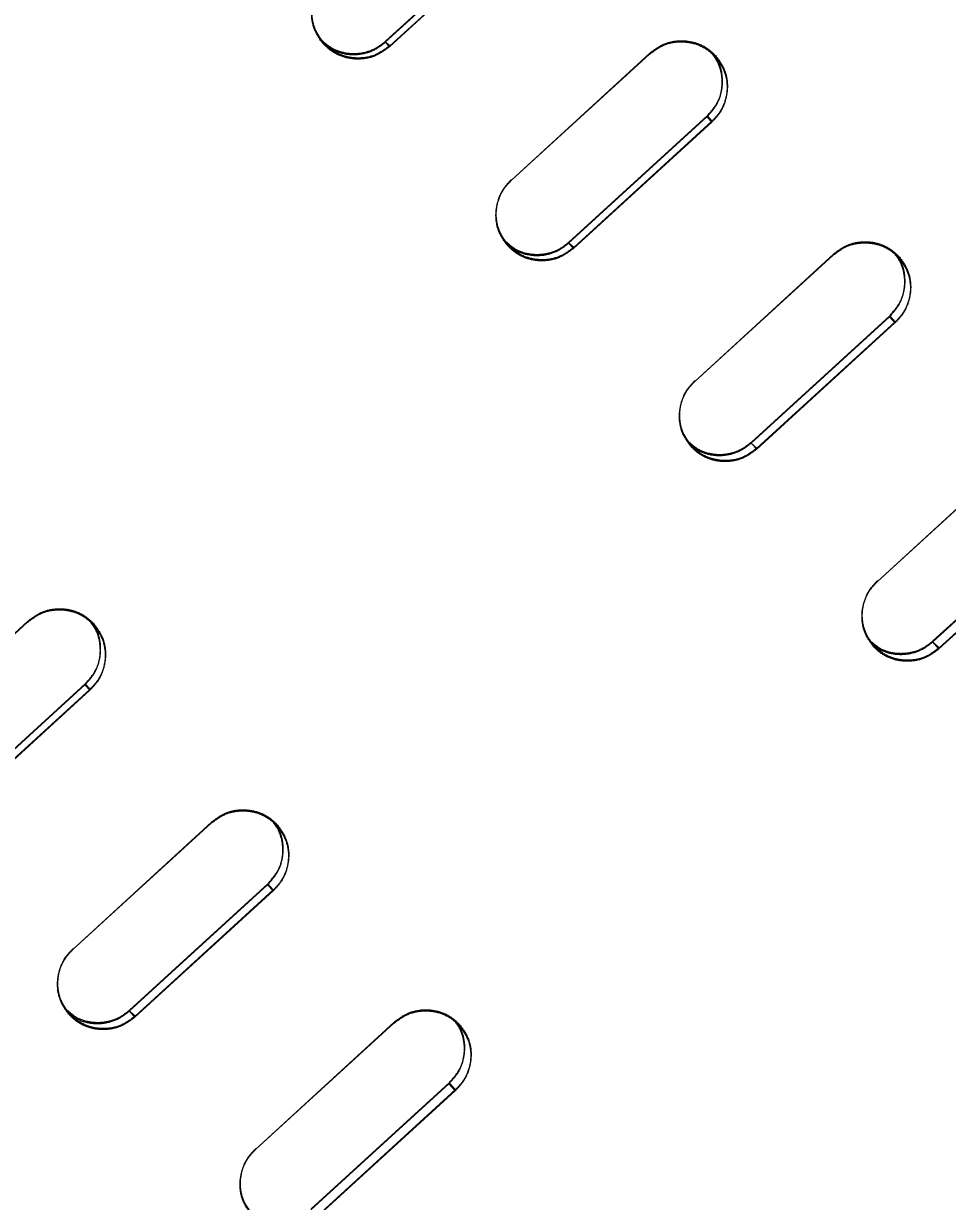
# Model space of a CAD drawing. Header units: millimetres. Extents: x -71377 to 516042, y -145869 to 441446.
# Drawn here: x 208526.8 to 208625.5, y 209143.2 to 209269.1 of the extents above; entities that cross this region are included whole.
import ezdxf

# ---------------------------------------------------------------- set-up
doc = ezdxf.new("R2010")
doc.units = ezdxf.units.MM
doc.header["$LTSCALE"] = 1000
doc.linetypes.add('IMPORT-DASHEDX2 _4_', pattern=[152.4, 101.6, -50.8])
for name, color, linetype, lineweight in [('05', 5, 'IMPORT-DASHEDX2 _4_', 5), ('A-text-1', 3, 'Continuous', 5), ('조경라인_dwg', 8, 'Continuous', 5)]:
    doc.layers.add(name, color=color, linetype=linetype, lineweight=lineweight)
doc.styles.add('나눔고딕_3', font='NanumGothic.ttf', dxfattribs={"height": 1400})

# ---------------------------------------------------------------- blocks, each defined once
blk = doc.blocks.new('조경라인_dwg-6847807-지반층 배치도')
at = {"layer": '05', "flags": 128}
for points in [[(208565.47, 209267.19), (208580.24, 209280.68), (208580.68, 209280.2), (208565.91, 209266.71), (208565.44, 209267.08), (208580.21, 209280.57), (208580.65, 209280.08), (208565.88, 209266.6), (208565.44, 209267.08)], [(208593.71, 209265.93), (208578.91, 209252.33), (208593.68, 209265.81)], [(208585.06, 209245.73), (208599.83, 209259.22), (208600.35, 209258.65), (208585.58, 209245.16), (208585.03, 209245.62), (208599.8, 209259.11), (208600.32, 209258.54), (208585.55, 209245.05), (208585.03, 209245.62)], [(208613.32, 209244.44), (208598.52, 209230.85), (208613.29, 209244.33)], [(208604.57, 209224.37), (208619.34, 209237.86), (208619.93, 209237.2), (208605.16, 209223.72), (208604.54, 209224.26), (208619.31, 209237.74), (208619.9, 209237.09), (208605.13, 209223.61), (208604.54, 209224.26)], [(208632.84, 209223.07), (208618.04, 209209.47), (208632.8, 209222.96)], [(208623.97, 209203.12), (208638.74, 209216.61), (208639.41, 209215.87), (208624.64, 209202.39), (208623.94, 209203.01), (208638.7, 209216.5), (208639.38, 209215.76), (208624.61, 209202.27), (208623.94, 209203.01)], [(208527.24, 209205.24), (208512.44, 209191.64), (208527.21, 209205.13)], [(208546.86, 209183.76), (208532.06, 209170.16), (208546.83, 209183.65)], [(208538.1, 209163.69), (208552.87, 209177.17), (208553.47, 209176.52), (208538.7, 209163.03), (208538.07, 209163.57), (208552.84, 209177.06), (208553.44, 209176.41), (208538.67, 209162.92), (208538.07, 209163.57)], [(208566.37, 209162.39), (208551.57, 209148.79), (208566.34, 209162.27)], [(208557.5, 209142.44), (208572.27, 209155.92), (208572.95, 209155.19), (208558.18, 209141.7), (208557.47, 209142.33), (208572.24, 209155.81), (208572.92, 209155.07), (208558.15, 209141.59), (208557.47, 209142.33)]]:
    blk.add_lwpolyline(points, dxfattribs=at)
blk.add_lwpolyline([(208519.12, 209184.48), (208518.57, 209184.93), (208519.09, 209184.37), (208533.86, 209197.85), (208533.34, 209198.42), (208518.6, 209185.05), (208533.37, 209198.53), (208533.89, 209197.96)], close=True, dxfattribs=at)
at = {"layer": '05'}
for points, knots in [([(208558.85, 209266.88), (208558.52, 209267.33), (208557.85, 209268.22), (208557.48, 209269.9), (208557.67, 209271.58), (208558.3, 209272.97), (208558.95, 209273.64), (208559.21, 209273.9)], [0, 0, 0, 0, 0.214692, 0.429384, 0.644077, 0.858772, 1, 1, 1, 1]), ([(208558.88, 209266.99), (208558.55, 209267.44), (208557.88, 209268.33), (208557.52, 209270.01), (208557.7, 209271.69), (208558.34, 209273.08), (208558.98, 209273.75), (208559.24, 209274.02)], [0, 0, 0, 0, 0.214692, 0.429384, 0.644077, 0.858772, 1, 1, 1, 1]), ([(208558.41, 209267.36), (208558.83, 209266.99), (208559.66, 209266.24), (208561.29, 209265.73), (208562.98, 209265.76), (208564.42, 209266.27), (208565.15, 209266.85), (208565.44, 209267.08)], [0, 0, 0, 0, 0.214692, 0.429384, 0.644077, 0.858772, 1, 1, 1, 1]), ([(208558.44, 209267.47), (208558.86, 209267.1), (208559.69, 209266.35), (208561.32, 209265.84), (208563.02, 209265.87), (208564.45, 209266.38), (208565.18, 209266.96), (208565.47, 209267.19)], [0, 0, 0, 0, 0.214692, 0.429384, 0.644077, 0.858772, 1, 1, 1, 1]), ([(208593.71, 209265.93), (208594.16, 209266.26), (208595.06, 209266.94), (208596.74, 209267.32), (208598.42, 209267.16), (208599.8, 209266.54), (208600.46, 209265.91), (208600.72, 209265.66)], [0, 0, 0, 0, 0.214695, 0.429386, 0.64408, 0.858773, 1, 1, 1, 1]), ([(208565.88, 209266.6), (208565.42, 209266.26), (208564.52, 209265.58), (208562.84, 209265.2), (208561.16, 209265.37), (208559.78, 209265.99), (208559.11, 209266.63), (208558.85, 209266.88)], [0, 0, 0, 0, 0.214692, 0.429386, 0.644078, 0.858774, 1, 1, 1, 1]), ([(208565.91, 209266.71), (208565.46, 209266.37), (208564.55, 209265.69), (208562.87, 209265.31), (208561.19, 209265.48), (208559.81, 209266.1), (208559.15, 209266.74), (208558.88, 209266.99)], [0, 0, 0, 0, 0.214692, 0.429386, 0.644078, 0.858774, 1, 1, 1, 1]), ([(208593.68, 209265.81), (208594.13, 209266.15), (208595.03, 209266.83), (208596.71, 209267.21), (208598.39, 209267.05), (208599.77, 209266.43), (208600.43, 209265.8), (208600.69, 209265.55)], [0, 0, 0, 0, 0.214695, 0.429386, 0.64408, 0.858773, 1, 1, 1, 1]), ([(208599.8, 209259.11), (208600.18, 209259.52), (208600.94, 209260.36), (208601.47, 209262), (208601.46, 209263.68), (208601.03, 209264.99), (208600.54, 209265.62), (208600.4, 209265.8)], [0, 0, 0, 0, 0.226045, 0.452086, 0.678131, 0.904174, 1, 1, 1, 1]), ([(208599.83, 209259.22), (208600.21, 209259.64), (208600.97, 209260.47), (208601.5, 209262.11), (208601.49, 209263.79), (208601.06, 209265.11), (208600.58, 209265.73), (208600.43, 209265.91)], [0, 0, 0, 0, 0.226045, 0.452086, 0.678131, 0.904174, 1, 1, 1, 1]), ([(208600.69, 209265.55), (208601.02, 209265.1), (208601.69, 209264.21), (208602.05, 209262.54), (208601.86, 209260.86), (208601.22, 209259.47), (208600.58, 209258.8), (208600.32, 209258.54)], [0, 0, 0, 0, 0.214692, 0.429385, 0.644077, 0.858772, 1, 1, 1, 1]), ([(208600.72, 209265.66), (208601.06, 209265.21), (208601.72, 209264.32), (208602.08, 209262.65), (208601.89, 209260.97), (208601.25, 209259.59), (208600.61, 209258.92), (208600.35, 209258.65)], [0, 0, 0, 0, 0.214692, 0.429385, 0.644077, 0.858772, 1, 1, 1, 1]), ([(208578.54, 209245.32), (208578.2, 209245.76), (208577.54, 209246.66), (208577.18, 209248.33), (208577.37, 209250.01), (208578.01, 209251.39), (208578.65, 209252.06), (208578.91, 209252.33)], [0, 0, 0, 0, 0.214692, 0.429384, 0.644077, 0.858772, 1, 1, 1, 1]), ([(208578.57, 209245.43), (208578.24, 209245.88), (208577.57, 209246.77), (208577.21, 209248.44), (208577.4, 209250.12), (208578.04, 209251.5), (208578.68, 209252.17), (208578.94, 209252.44)], [0, 0, 0, 0, 0.214692, 0.429384, 0.644077, 0.858772, 1, 1, 1, 1]), ([(208613.32, 209244.44), (208613.77, 209244.78), (208614.68, 209245.46), (208616.35, 209245.85), (208618.03, 209245.69), (208619.4, 209245.07), (208620.06, 209244.44), (208620.32, 209244.19)], [0, 0, 0, 0, 0.214695, 0.429386, 0.64408, 0.858773, 1, 1, 1, 1]), ([(208578.33, 209245.65), (208578.65, 209245.36), (208579.38, 209244.72), (208580.9, 209244.27), (208582.58, 209244.29), (208584.02, 209244.81), (208584.74, 209245.39), (208585.03, 209245.62)], [0, 0, 0, 0, 0.172816, 0.398956, 0.625098, 0.851241, 1, 1, 1, 1]), ([(208578.36, 209245.76), (208578.68, 209245.48), (208579.41, 209244.83), (208580.93, 209244.38), (208582.61, 209244.41), (208584.05, 209244.92), (208584.78, 209245.5), (208585.06, 209245.73)], [0, 0, 0, 0, 0.172816, 0.398956, 0.625098, 0.851241, 1, 1, 1, 1]), ([(208585.55, 209245.05), (208585.1, 209244.71), (208584.19, 209244.04), (208582.52, 209243.65), (208580.84, 209243.81), (208579.46, 209244.43), (208578.8, 209245.07), (208578.54, 209245.32)], [0, 0, 0, 0, 0.214692, 0.429387, 0.644078, 0.858773, 1, 1, 1, 1]), ([(208585.58, 209245.16), (208585.13, 209244.82), (208584.23, 209244.15), (208582.55, 209243.76), (208580.87, 209243.92), (208579.49, 209244.54), (208578.83, 209245.18), (208578.57, 209245.43)], [0, 0, 0, 0, 0.214692, 0.429387, 0.644078, 0.858773, 1, 1, 1, 1]), ([(208613.29, 209244.33), (208613.74, 209244.67), (208614.65, 209245.35), (208616.32, 209245.73), (208618, 209245.58), (208619.37, 209244.96), (208620.03, 209244.33), (208620.29, 209244.08)], [0, 0, 0, 0, 0.214695, 0.429386, 0.64408, 0.858773, 1, 1, 1, 1]), ([(208619.31, 209237.74), (208619.68, 209238.16), (208620.44, 209239), (208620.98, 209240.64), (208620.97, 209242.31), (208620.55, 209243.6), (208620.09, 209244.21), (208619.95, 209244.37)], [0, 0, 0, 0, 0.2279279, 0.4558517, 0.6837786, 0.9117044, 1, 1, 1, 1]), ([(208619.34, 209237.86), (208619.72, 209238.28), (208620.47, 209239.11), (208621.01, 209240.75), (208621, 209242.42), (208620.58, 209243.71), (208620.12, 209244.32), (208619.99, 209244.49)], [0, 0, 0, 0, 0.2279279, 0.4558517, 0.6837786, 0.9117044, 1, 1, 1, 1]), ([(208620.29, 209244.08), (208620.62, 209243.64), (208621.28, 209242.75), (208621.64, 209241.08), (208621.45, 209239.41), (208620.8, 209238.03), (208620.16, 209237.36), (208619.9, 209237.09)], [0, 0, 0, 0, 0.214692, 0.429385, 0.644078, 0.858772, 1, 1, 1, 1]), ([(208620.32, 209244.19), (208620.65, 209243.75), (208621.31, 209242.86), (208621.67, 209241.19), (208621.48, 209239.52), (208620.84, 209238.14), (208620.19, 209237.47), (208619.93, 209237.2)], [0, 0, 0, 0, 0.214692, 0.429385, 0.644078, 0.858772, 1, 1, 1, 1]), ([(208598.14, 209223.85), (208597.81, 209224.3), (208597.14, 209225.19), (208596.79, 209226.85), (208596.98, 209228.53), (208597.62, 209229.91), (208598.27, 209230.58), (208598.52, 209230.85)], [0, 0, 0, 0, 0.214692, 0.429385, 0.644077, 0.858772, 1, 1, 1, 1]), ([(208598.17, 209223.96), (208597.84, 209224.41), (208597.17, 209225.3), (208596.82, 209226.96), (208597.01, 209228.64), (208597.65, 209230.02), (208598.3, 209230.69), (208598.55, 209230.96)], [0, 0, 0, 0, 0.214692, 0.429385, 0.644077, 0.858772, 1, 1, 1, 1]), ([(208597.89, 209224.23), (208598.2, 209223.97), (208598.91, 209223.34), (208600.41, 209222.9), (208602.09, 209222.93), (208603.52, 209223.45), (208604.25, 209224.03), (208604.54, 209224.26)], [0, 0, 0, 0, 0.165868, 0.393908, 0.621949, 0.849991, 1, 1, 1, 1]), ([(208597.93, 209224.34), (208598.23, 209224.08), (208598.95, 209223.45), (208600.44, 209223.01), (208602.12, 209223.04), (208603.55, 209223.56), (208604.28, 209224.14), (208604.57, 209224.37)], [0, 0, 0, 0, 0.165868, 0.393908, 0.621949, 0.849991, 1, 1, 1, 1]), ([(208605.13, 209223.61), (208604.68, 209223.27), (208603.78, 209222.59), (208602.1, 209222.2), (208600.43, 209222.36), (208599.06, 209222.97), (208598.4, 209223.6), (208598.14, 209223.85)], [0, 0, 0, 0, 0.214692, 0.429386, 0.644078, 0.858773, 1, 1, 1, 1]), ([(208605.16, 209223.72), (208604.71, 209223.38), (208603.81, 209222.7), (208602.13, 209222.31), (208600.46, 209222.47), (208599.09, 209223.08), (208598.43, 209223.71), (208598.17, 209223.96)], [0, 0, 0, 0, 0.214692, 0.429386, 0.644078, 0.858773, 1, 1, 1, 1]), ([(208617.63, 209202.5), (208617.3, 209202.94), (208616.65, 209203.83), (208616.3, 209205.49), (208616.49, 209207.16), (208617.13, 209208.54), (208617.78, 209209.21), (208618.04, 209209.47)], [0, 0, 0, 0, 0.214692, 0.429384, 0.644077, 0.858772, 1, 1, 1, 1]), ([(208617.66, 209202.61), (208617.33, 209203.05), (208616.68, 209203.94), (208616.33, 209205.6), (208616.52, 209207.27), (208617.16, 209208.65), (208617.81, 209209.32), (208618.07, 209209.59)], [0, 0, 0, 0, 0.214692, 0.429384, 0.644077, 0.858772, 1, 1, 1, 1]), ([(208527.21, 209205.13), (208527.67, 209205.47), (208528.57, 209206.14), (208530.25, 209206.53), (208531.93, 209206.37), (208533.3, 209205.75), (208533.97, 209205.11), (208534.23, 209204.86)], [0, 0, 0, 0, 0.214695, 0.429387, 0.644078, 0.858773, 1, 1, 1, 1]), ([(208527.24, 209205.24), (208527.7, 209205.58), (208528.6, 209206.26), (208530.28, 209206.64), (208531.96, 209206.48), (208533.34, 209205.86), (208534, 209205.22), (208534.26, 209204.97)], [0, 0, 0, 0, 0.214695, 0.429387, 0.644078, 0.858773, 1, 1, 1, 1]), ([(208533.34, 209198.42), (208533.72, 209198.84), (208534.47, 209199.68), (208535.01, 209201.32), (208535, 209203), (208534.57, 209204.31), (208534.08, 209204.93), (208533.94, 209205.11)], [0, 0, 0, 0, 0.226046, 0.452087, 0.678129, 0.904174, 1, 1, 1, 1]), ([(208533.37, 209198.53), (208533.75, 209198.95), (208534.5, 209199.79), (208535.04, 209201.43), (208535.03, 209203.11), (208534.6, 209204.42), (208534.11, 209205.04), (208533.97, 209205.23)], [0, 0, 0, 0, 0.226046, 0.452087, 0.678129, 0.904174, 1, 1, 1, 1]), ([(208534.23, 209204.86), (208534.56, 209204.41), (208535.23, 209203.52), (208535.59, 209201.85), (208535.4, 209200.17), (208534.76, 209198.79), (208534.11, 209198.12), (208533.86, 209197.85)], [0, 0, 0, 0, 0.214691, 0.429383, 0.644074, 0.858772, 1, 1, 1, 1]), ([(208534.26, 209204.97), (208534.59, 209204.53), (208535.26, 209203.63), (208535.62, 209201.96), (208535.43, 209200.28), (208534.79, 209198.9), (208534.14, 209198.23), (208533.89, 209197.96)], [0, 0, 0, 0, 0.214691, 0.429383, 0.644074, 0.858772, 1, 1, 1, 1]), ([(208617.36, 209202.93), (208617.64, 209202.68), (208618.34, 209202.07), (208619.81, 209201.65), (208621.49, 209201.68), (208622.92, 209202.2), (208623.65, 209202.78), (208623.94, 209203.01)], [0, 0, 0, 0, 0.158726, 0.388719, 0.618712, 0.848707, 1, 1, 1, 1]), ([(208617.39, 209203.04), (208617.68, 209202.79), (208618.38, 209202.18), (208619.84, 209201.76), (208621.52, 209201.79), (208622.95, 209202.31), (208623.68, 209202.89), (208623.97, 209203.12)], [0, 0, 0, 0, 0.158726, 0.388719, 0.618712, 0.848707, 1, 1, 1, 1]), ([(208624.61, 209202.27), (208624.16, 209201.93), (208623.26, 209201.26), (208621.58, 209200.87), (208619.91, 209201.02), (208618.55, 209201.62), (208617.89, 209202.25), (208617.63, 209202.5)], [0, 0, 0, 0, 0.214692, 0.429386, 0.644079, 0.858774, 1, 1, 1, 1]), ([(208624.64, 209202.39), (208624.19, 209202.05), (208623.29, 209201.37), (208621.61, 209200.98), (208619.95, 209201.13), (208618.58, 209201.74), (208617.92, 209202.36), (208617.66, 209202.61)], [0, 0, 0, 0, 0.214692, 0.429386, 0.644079, 0.858774, 1, 1, 1, 1]), ([(208546.83, 209183.65), (208547.28, 209183.99), (208548.18, 209184.66), (208549.86, 209185.05), (208551.53, 209184.89), (208552.91, 209184.28), (208553.57, 209183.65), (208553.83, 209183.4)], [0, 0, 0, 0, 0.214695, 0.429386, 0.644078, 0.858773, 1, 1, 1, 1]), ([(208546.86, 209183.76), (208547.31, 209184.1), (208548.21, 209184.78), (208549.89, 209185.16), (208551.57, 209185), (208552.94, 209184.39), (208553.6, 209183.76), (208553.86, 209183.51)], [0, 0, 0, 0, 0.214695, 0.429386, 0.644078, 0.858773, 1, 1, 1, 1]), ([(208552.84, 209177.06), (208553.22, 209177.48), (208553.98, 209178.32), (208554.52, 209179.95), (208554.51, 209181.63), (208554.09, 209182.92), (208553.62, 209183.52), (208553.49, 209183.69)], [0, 0, 0, 0, 0.227928, 0.455852, 0.683777, 0.911704, 1, 1, 1, 1]), ([(208552.87, 209177.17), (208553.25, 209177.59), (208554.01, 209178.43), (208554.55, 209180.06), (208554.54, 209181.74), (208554.12, 209183.03), (208553.65, 209183.63), (208553.52, 209183.8)], [0, 0, 0, 0, 0.227928, 0.455852, 0.683777, 0.911704, 1, 1, 1, 1]), ([(208553.83, 209183.4), (208554.16, 209182.95), (208554.82, 209182.06), (208555.17, 209180.4), (208554.98, 209178.72), (208554.34, 209177.34), (208553.7, 209176.67), (208553.44, 209176.41)], [0, 0, 0, 0, 0.214691, 0.429382, 0.644075, 0.858772, 1, 1, 1, 1]), ([(208553.86, 209183.51), (208554.19, 209183.06), (208554.85, 209182.17), (208555.2, 209180.51), (208555.01, 209178.84), (208554.37, 209177.45), (208553.73, 209176.78), (208553.47, 209176.52)], [0, 0, 0, 0, 0.214691, 0.429382, 0.644075, 0.858772, 1, 1, 1, 1]), ([(208531.67, 209163.17), (208531.34, 209163.61), (208530.68, 209164.5), (208530.33, 209166.17), (208530.51, 209167.84), (208531.16, 209169.22), (208531.8, 209169.89), (208532.06, 209170.16)], [0, 0, 0, 0, 0.214693, 0.429386, 0.64408, 0.858771, 1, 1, 1, 1]), ([(208531.7, 209163.28), (208531.37, 209163.72), (208530.71, 209164.61), (208530.36, 209166.28), (208530.55, 209167.95), (208531.19, 209169.34), (208531.83, 209170.01), (208532.09, 209170.27)], [0, 0, 0, 0, 0.214693, 0.429386, 0.64408, 0.858771, 1, 1, 1, 1]), ([(208531.43, 209163.55), (208531.73, 209163.28), (208532.45, 209162.65), (208533.94, 209162.21), (208535.62, 209162.24), (208537.06, 209162.76), (208537.78, 209163.34), (208538.07, 209163.57)], [0, 0, 0, 0, 0.165869, 0.39391, 0.621951, 0.849991, 1, 1, 1, 1]), ([(208531.46, 209163.66), (208531.77, 209163.39), (208532.48, 209162.76), (208533.97, 209162.33), (208535.66, 209162.36), (208537.09, 209162.87), (208537.82, 209163.45), (208538.1, 209163.69)], [0, 0, 0, 0, 0.165869, 0.39391, 0.621951, 0.849991, 1, 1, 1, 1]), ([(208538.67, 209162.92), (208538.22, 209162.58), (208537.31, 209161.9), (208535.64, 209161.52), (208533.97, 209161.67), (208532.59, 209162.29), (208531.93, 209162.92), (208531.67, 209163.17)], [0, 0, 0, 0, 0.214695, 0.429386, 0.644079, 0.858774, 1, 1, 1, 1]), ([(208538.7, 209163.03), (208538.25, 209162.69), (208537.35, 209162.01), (208535.67, 209161.63), (208534, 209161.78), (208532.63, 209162.4), (208531.97, 209163.03), (208531.7, 209163.28)], [0, 0, 0, 0, 0.214695, 0.429386, 0.644079, 0.858774, 1, 1, 1, 1]), ([(208566.34, 209162.27), (208566.79, 209162.61), (208567.7, 209163.29), (208569.37, 209163.68), (208571.04, 209163.53), (208572.41, 209162.92), (208573.06, 209162.29), (208573.32, 209162.04)], [0, 0, 0, 0, 0.214695, 0.429386, 0.644079, 0.858773, 1, 1, 1, 1]), ([(208566.37, 209162.39), (208566.83, 209162.73), (208567.73, 209163.4), (208569.4, 209163.79), (208571.07, 209163.64), (208572.44, 209163.03), (208573.09, 209162.4), (208573.35, 209162.16)], [0, 0, 0, 0, 0.214695, 0.429386, 0.644079, 0.858773, 1, 1, 1, 1]), ([(208572.24, 209155.81), (208572.62, 209156.23), (208573.38, 209157.07), (208573.92, 209158.7), (208573.91, 209160.37), (208573.51, 209161.64), (208573.06, 209162.22), (208572.94, 209162.37)], [0, 0, 0, 0, 0.2298627, 0.4597212, 0.6895803, 0.9194426, 1, 1, 1, 1]), ([(208572.27, 209155.92), (208572.65, 209156.34), (208573.41, 209157.18), (208573.95, 209158.81), (208573.95, 209160.48), (208573.54, 209161.75), (208573.09, 209162.33), (208572.98, 209162.49)], [0, 0, 0, 0, 0.2298627, 0.4597212, 0.6895803, 0.9194426, 1, 1, 1, 1]), ([(208573.32, 209162.04), (208573.65, 209161.6), (208574.31, 209160.72), (208574.66, 209159.06), (208574.46, 209157.39), (208573.82, 209156.01), (208573.17, 209155.34), (208572.92, 209155.07)], [0, 0, 0, 0, 0.214691, 0.429382, 0.644075, 0.858772, 1, 1, 1, 1]), ([(208573.35, 209162.16), (208573.68, 209161.71), (208574.34, 209160.83), (208574.69, 209159.17), (208574.49, 209157.5), (208573.85, 209156.12), (208573.2, 209155.45), (208572.95, 209155.19)], [0, 0, 0, 0, 0.214691, 0.429382, 0.644075, 0.858772, 1, 1, 1, 1]), ([(208551.2, 209141.93), (208550.87, 209142.37), (208550.21, 209143.25), (208549.87, 209144.91), (208550.06, 209146.58), (208550.7, 209147.96), (208551.35, 209148.63), (208551.6, 209148.9)], [0, 0, 0, 0, 0.214693, 0.429386, 0.64408, 0.858771, 1, 1, 1, 1]), ([(208551.17, 209141.82), (208550.84, 209142.26), (208550.18, 209143.14), (208549.83, 209144.8), (208550.03, 209146.47), (208550.67, 209147.85), (208551.32, 209148.52), (208551.57, 209148.79)], [0, 0, 0, 0, 0.214693, 0.429386, 0.64408, 0.858771, 1, 1, 1, 1])]:
    blk.add_open_spline(points, degree=3, knots=knots, dxfattribs=at)

msp = doc.modelspace()

# ---------------------------------------------------------------- block references
at = {"layer": '조경라인_dwg', "rotation": 8.537736462515947e-07}
msp.add_blockref('조경라인_dwg-6847807-지반층 배치도', (0, 0), dxfattribs=at)

# ---------------------------------------------------------------- texts
at = {"layer": 'A-text-1', "char_height": 1400, "attachment_point": 1, "rotation": 313, "line_spacing_factor": 1.2, "style": '나눔고딕_3'}
for s, insert, width in [('\\pxt9.07143,18.14286,27.21429,36.28571,45.35714,54.42857,63.5,72.57143,81.64286,90.71429,99.78571,108.85714,117.92857,127,136.07143,145.14286,154.21429,163.28571,172.35714,181.42857,190.5,199.57143,208.64286,217.71429,226.78571,235.85714,244.92857,254,263.07143,272.14286,281.21429,290.28571;{관리사무소(B1F)}', (208777.65, 213987.49), 16901.643), ('\\pxt9.07143,18.14286,27.21429,36.28571,45.35714,54.42857,63.5,72.57143,81.64286,90.71429,99.78571,108.85714,117.92857,127,136.07143,145.14286,154.21429,163.28571,172.35714,181.42857,190.5,199.57143,208.64286,217.71429,226.78571,235.85714,244.92857,254,263.07143,272.14286,281.21429,290.28571;{근로자휴게실(B1F)}', (207122.02, 212331.85), 19076.981), ('\\pxt9.07143,18.14286,27.21429,36.28571,45.35714,54.42857,63.5,72.57143,81.64286,90.71429,99.78571,108.85714,117.92857,127,136.07143,145.14286,154.21429,163.28571,172.35714,181.42857,190.5,199.57143,208.64286,217.71429,226.78571,235.85714,244.92857,254,263.07143,272.14286,281.21429,290.28571;{피트니스센터(B1F)}', (205383.54, 210593.38), 19076.981)]:
    msp.add_mtext(s, dxfattribs=dict(at, insert=insert, width=width))

doc.saveas('drawing.dxf')
